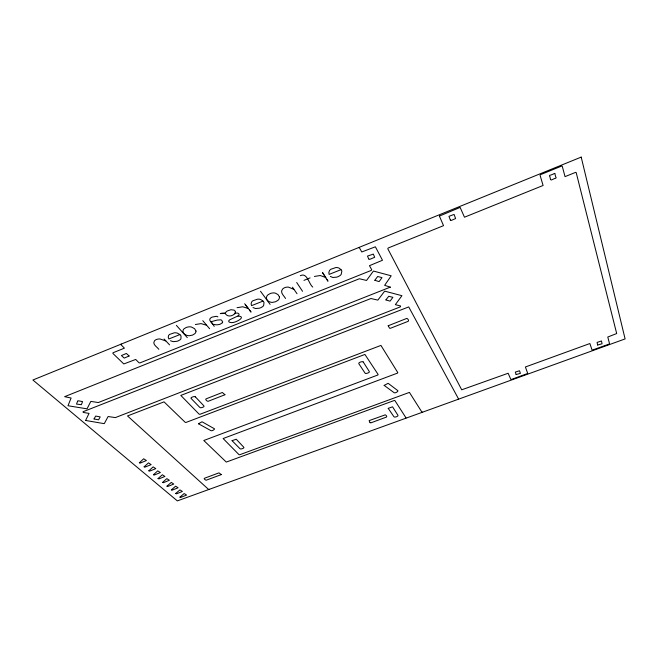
<?xml version="1.0" encoding="UTF-8"?>
<svg xmlns="http://www.w3.org/2000/svg" width="658" height="658" viewBox="0 0 658 658"><rect width="100%" height="100%" fill="white"/><g stroke="black" fill="none" stroke-linecap="round" stroke-linejoin="round"><path stroke-width="0.99" d="M300.311 275.702C307.22 272.108 308.791 283.985 312.756 287.085M121.179 344.035L120.924 344.66L124.411 348.148L113.02 352.762L112.847 353.379L123.803 363.956L135.704 359.449L139.035 362.78L139.948 362.903L371.268 270.405L371.712 269.706L369.451 265.676L382.487 260.264L375.373 246.799L361.768 251.973L359.375 247.712L358.446 247.581M179.766 334.634L168.867 338.969L168.251 337.299L168.497 335.753A5.577 3.644 -2.1 0 1 169.6 334.42L174.304 332.8A6.054 3.956 -2.2 0 1 177.438 333.162L179.955 334.593A8.019 5.239 -2.1 0 1 181.016 336.041L180.934 338.78A5.42 3.537 -2.2 0 1 180.012 339.824L178.581 340.68A8.365 5.47 -2.1 0 1 176.87 341.305L173.169 341.65L170.496 340.737M262.904 301.134L251.562 305.649L251.117 303.873L251.52 302.228A5.618 3.849 -6.7 0 1 252.771 300.813L257.648 299.135A6.095 4.178 -6.7 0 1 260.733 299.546L263.101 301.093A8.077 5.535 -6.6 0 1 264.006 302.647L263.628 305.551A5.461 3.734 -6.8 0 1 262.6 306.661L261.086 307.557A8.422 5.774 -6.7 0 1 259.31 308.199L255.575 308.536L253.001 307.549M340.885 269.706L329.115 274.402L328.844 272.511L329.411 270.775A5.7 4.014 -12 0 1 330.793 269.295L335.827 267.559A6.185 4.351 -12.1 0 1 338.87 268.012L341.091 269.665A8.2 5.766 -11.9 0 1 341.839 271.318L341.181 274.386A5.544 3.899 -12.1 0 1 340.046 275.554L338.442 276.492A8.546 6.021 -12 0 1 336.608 277.158L332.841 277.487L330.365 276.418M303.963 280.366L310.066 277.898M405.608 418.315L405.986 417.838L394.923 400.623L394.282 400.475L226.294 462.08L203.799 440.498L377.922 374.97L378.128 374.484L364.919 354.44L185.984 422.444L185.219 422.337L164.023 401.857L127.52 415.946L208.43 489.289L209.219 489.355M458.067 399.34L458.486 398.847L408.725 306.916L180.81 395.425L199.135 414.17L199.925 414.31L380.933 345.417L397.794 372.593L397.572 373.078L223.128 438.532L238.986 454.637L239.709 454.744L409.424 392.398L421.868 412.064L422.617 412.163M314.409 276.45L320.232 275.521L325.315 277.322M237.044 307.697L242.786 306.776L248.033 308.438M195.385 324.526L201.068 323.613L206.406 325.2M237.974 316.087C247.663 316.482 234.232 323.884 230.497 322.461A2.977 1.999 -5.2 0 1 228.951 321.869L228.663 320.865L229.732 319.796L236.362 316.704A12.963 8.825 -5 0 0 237.851 315.972A2.352 1.587 -5.5 0 0 238.418 313.463A2.352 1.587 -5.5 0 0 234.75 313.85M165.775 340.934L160.042 338.985A5.683 3.677 -1.4 0 0 156.094 339.651L155.461 339.997A4.943 3.2 -1.4 0 0 154.466 340.869C151.924 344.282 157.163 346.922 158.841 349.308M217.888 316.868L217.05 316.482A2.698 1.818 -4.2 0 0 216.186 316.334L212.279 317.074A7.205 4.828 -4.2 0 0 211.119 317.6C206.9 320.076 213.381 323.646 214.204 326.368M293.863 289.339L288.467 287.127A5.749 3.989 -8.6 0 0 284.404 287.801L283.721 288.171A5.001 3.479 -8.6 0 0 282.586 289.117C279.527 292.308 284.009 295.771 285.556 298.452M164.072 339.01L169.575 344.866M176.369 325.356L187.291 337.628M202.787 320.668L209.614 328.729M245.508 304.868L248.255 308.429M244.653 303.749L251.052 312.098L249.407 309.943M260.494 291.239L270.109 304.383M292.481 287.201L297.005 293.715M296.692 282.504L302.557 291.305M325.875 277.849L322.395 272.338L327.98 281.213L326.894 279.477M129.1 355.986L124.23 358.116L121.426 355.567L126.361 353.461L129.1 355.986M388.195 325.759L389.561 328.186L390.243 328.35L407.639 321.532C410.024 321.449 407.187 317.197 406.109 318.678L388.195 325.759M388.228 408.363L393.92 416.728C394.257 417.863 398.838 416.177 397.934 415.288L392.563 406.833L388.236 408.338M279.518 297.087L279.165 298.74A7.106 4.902 -7.7 0 1 277.972 300.319L275.513 301.775L272.346 302.376A5.494 3.783 -7.7 0 1 270.693 302.203C268.151 301.742 265.421 299.135 266.729 296.421A6.144 4.236 -7.7 0 1 268.045 294.776L270.175 293.567A7.394 5.099 -7.7 0 1 272.231 293.016L273.605 292.909A5.346 3.693 -7.7 0 1 275.381 293.147L278.021 294.611L279.518 297.087M597.653 345.014L602.054 343.78L601.461 340.976L597.086 342.415L597.653 345.014M94.053 418.932L98.585 419.853L100.18 416.901L95.649 416.062L94.053 418.932M221.285 474.599L206.818 479.97C206.489 481.121 202.689 478.333 204.811 478.127L218.974 472.863L221.285 474.599M516.135 374.542L520.412 373.374L519.516 370.767L515.313 372.083L516.135 374.517M139.364 462.796L140.277 463.084L146.405 460.526L143.674 458.774L139.364 462.796M224.929 394.742L208.701 401.084C208.051 402.4 204.095 398.945 206.456 398.715L222.346 392.489L224.929 394.742M85.614 420.462L104.268 423.662L108.093 416.53L115.372 417.591L400.401 306.858L400.607 306.011L395.359 304.646L401.931 295.689L384.667 291.14L377.856 300.114L370.931 298.526L83.064 411.719L83.179 412.418L89.044 413.389L85.614 420.462M144.135 466.835L145.04 467.114L151.134 464.622L148.478 462.854L144.135 466.835M232.068 440.687L239.923 448.641C240.466 449.759 245.006 447.925 243.789 447.234L236.247 439.24L232.068 440.663M148.84 470.824L149.736 471.095L155.798 468.619L153.133 466.892L148.848 470.799M363.216 361.941L369.27 371.474C370.495 372.568 364.96 374.312 365.026 373.07L358.865 363.759C357.746 362.879 362.081 360.954 363.216 361.941M390.334 287.127L98.338 402.54L90.82 401.405L87.045 408.84L67.996 405.747L71.105 398.024L64.616 396.675L359.383 278.745L366.539 280.464L373.423 271.047L391.189 275.801L384.642 285.325L390.334 287.168M450.327 220.035L451.174 220.479L455.607 218.538L454.069 214.434L448.962 216.326L450.327 219.994M198.477 423.768L210.774 430.554C211.843 431.664 215.816 428.736 214.072 428.564L202.039 421.786L198.477 423.768M368.727 258.956L369.615 259.4L374.682 257.294L373.333 254.095L367.485 256.094L368.727 258.956M374.838 280.308L379.123 281.599L381.994 277.635L377.667 276.483L374.854 280.234M153.478 474.747L154.359 475.018L160.379 472.543L157.764 470.865L153.478 474.747M195.352 396.856L203.84 405.805C205.386 406.751 200.098 408.61 199.769 407.36L191.207 398.559C189.685 397.917 194.217 395.787 195.352 396.856M370.051 422.625L370.841 422.864L385.975 417.246C388.154 417.147 385.218 413.8 384.527 415.108L369.113 420.626L370.051 422.625M158.043 478.613L158.923 478.884L164.911 476.458L162.362 474.772L158.052 478.588M385.917 299.933L390.054 301.142L392.892 297.35L388.763 296.273L385.925 299.859M550.532 179.568L551.338 180.012L554.941 178.384A0.823 0.559 -27.8 0 0 556.01 177.948A0.823 0.559 -27.8 0 0 555.796 177.175L554.982 174.247A0.831 0.568 -28 0 0 554.768 173.465A0.831 0.568 -28 0 0 553.691 173.901L550.688 175.118A0.823 0.568 -27.8 0 0 549.611 175.554A0.823 0.568 -27.8 0 0 549.833 176.336L550.532 179.568M162.551 482.429L163.414 482.692L169.369 480.266L166.811 478.637L162.551 482.404M384.157 385.399L394.043 392.637C394.948 393.747 399.052 391.025 397.728 390.572L388.138 383.31L384.157 385.399M439.412 216.112L443.533 225.661L388.228 247.984L387.768 248.708L461.71 389.807L508.14 373.259L510.789 379.312L511.463 379.419L527.732 373.464L525.397 366.983L589.864 343.542L592.118 350.163L609.086 344.085L609.514 343.575L607.778 337.028L616.686 333.54L576.219 172.725A0.831 0.559 -28.7 0 0 575.314 172.478L565.025 176.632L562.31 166.425A0.839 0.576 -28.7 0 0 561.389 166.17L540.712 174.567A0.823 0.576 -27.5 0 0 540.111 175.431L543.089 185.482L464.482 217.206L460.131 207.418L439.421 216.071M235.408 312.098C234.676 315.717 228.153 317.575 225.834 314.351A7.279 4.935 -5.2 0 1 225.39 313.455L220.315 313.603L221.327 313.315A6.325 4.261 -4.7 0 1 223.235 313.093L225.488 312.928A5.832 3.948 -5.1 0 1 227.166 311.037L230.917 309.721L233.886 310.082A3.635 2.468 -5.1 0 1 234.98 310.905L235.408 312.098M77.644 401.174L76.509 404.078L81.345 404.686L82.579 401.61L78.475 400.804L77.652 401.141M196.018 331.081L195.788 332.257A7.049 4.647 -2.9 0 1 194.752 333.746L192.44 335.136L189.331 335.72A5.453 3.594 -2.9 0 1 187.662 335.572C185.219 335.144 182.126 332.997 183.121 330.176A6.095 4.022 -2.9 0 1 184.265 328.622L186.28 327.47A7.337 4.836 -2.9 0 1 188.287 326.936L189.644 326.82A5.297 3.504 -2.9 0 1 191.445 327.026L194.587 328.687L196.018 331.081M166.992 486.188L167.848 486.443L173.761 484.049L171.277 482.429L166.992 486.163M171.368 489.897L172.215 490.144L178.096 487.775L175.612 486.188L171.368 489.873M175.686 493.549L176.525 493.796L182.373 491.468L179.955 489.873L175.694 493.508M179.938 497.152L180.769 497.399L186.584 495.071L184.158 493.533L179.938 497.152M222.388 322.724L220.422 324.073A7.049 4.729 -4.3 0 1 219.073 324.501L218.678 324.591A7.641 5.132 -4.3 0 1 215.964 324.797L212.847 324.254L211.226 321.672A63.102 44.3 -2.2 0 0 213.06 321.194L216.169 320.331A28.459 18.671 -5 0 1 217.156 320.084L220.685 319.829A2.657 1.777 -4.5 0 1 221.631 320.224L222.651 321.918A2.772 1.859 -4.5 0 1 222.388 322.724M581.195 157.106L32.9 380.003L177.339 500.894L625.1 338.919L581.195 157.106"/></g></svg>
